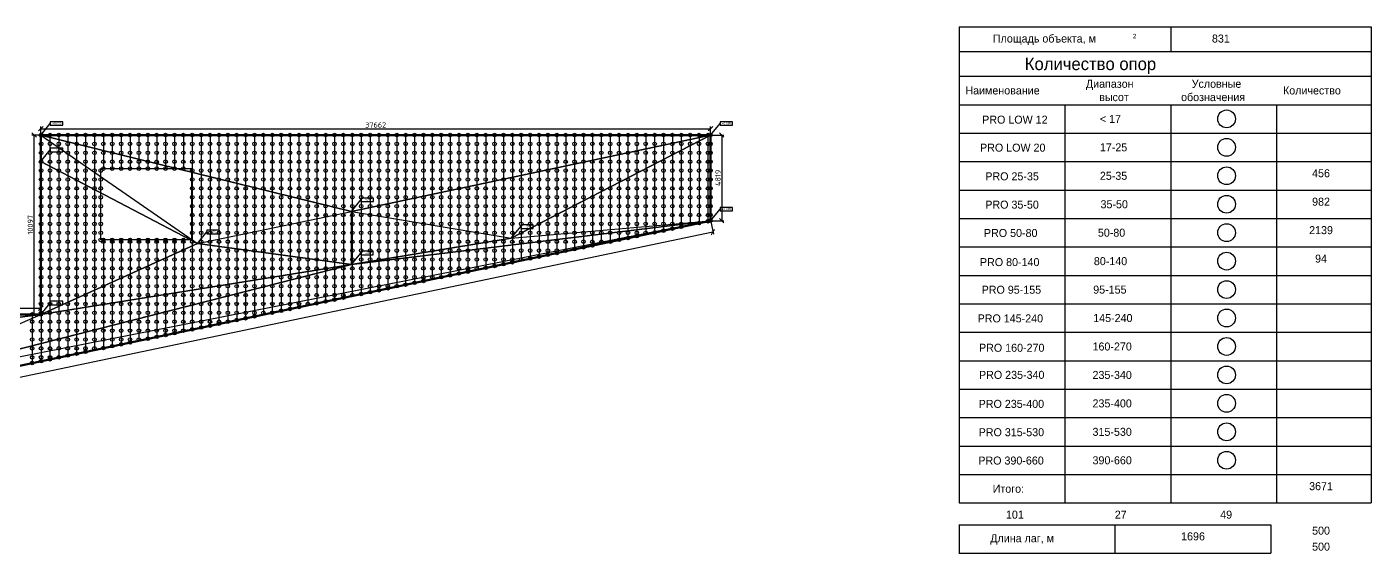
# Model space of a CAD drawing. Header units: millimetres. Extents: x 3543 to 468547, y -146359 to 38454.
# Drawn here: x 260560 to 336150, y -146359 to -116759 of the extents above; entities that cross this region are included whole.
import ezdxf
from ezdxf.enums import TextEntityAlignment as Align

# ---------------------------------------------------------------- set-up
doc = ezdxf.new("R2010")
doc.units = ezdxf.units.MM
doc.layers.add('контур', color=1, linetype='Continuous', lineweight=50)
doc.layers.add('размеры', color=7, linetype='Continuous', lineweight=5)
for name, color, linetype in [('линии_высот', 4, 'Continuous'), ('областиvb', 52, 'Continuous'), ('опорыvb', 7, 'Continuous'), ('сеткаvb', 8, 'Continuous')]:
    doc.layers.add(name, color=color, linetype=linetype)
doc.styles.add('isocpeur', font='isocpeur.ttf')
doc.dimstyles.new('ISO-25', dxfattribs={"dimscale": 100, "dimtxt": 3, "dimasz": 2.5, "dimexe": 1.25, "dimexo": 0.625, "dimtad": 1, "dimtoh": 1, "dimdec": 0, "dimtxsty": 'isocpeur', "dimblk": 'OBLIQUE', "dimcen": 2.5, "dimadec": 0, "dimazin": 0, "dimtfac": 1, "dimtdec": 0, "dimtmove": 0, "dimatfit": 3, "dimfxl": 1, "dimarcsym": 0})

# ---------------------------------------------------------------- blocks, each defined once
blk = doc.blocks.new('otmetka_oporvb')
at = {"linetype": 'ByBlock', "lineweight": -2}
blk.add_hatch(color=0, dxfattribs=at).paths.add_polyline_path([(-38, -32, 1), (38, 32, 1)])
at = {"color": 0, "linetype": 'ByBlock', "lineweight": -2}
blk.add_line((0, 0), (2142, 2596), dxfattribs=at)
at = {"color": 0}
blk.add_lwpolyline([(2142, 2196), (4942, 2196), (4942, 2996), (2142, 2996)], close=True, dxfattribs=at)
at = {"color": 0, "linetype": 'ByBlock', "lineweight": -2, "style": 'isocpeur'}
blk.add_attdef('OTM', text='', height=500, dxfattribs=at).set_placement((3600, 2639), align=Align.MIDDLE_CENTER)
blk = doc.blocks.new('opor_symbPRO')
at = {"color": 0, "ltscale": 20}
blk.add_circle((0, 0), 100, dxfattribs=at)
blk = doc.blocks.new('*U27')
at = {"color": 0}
for p, q in [((0, 0), (23168, 0)), ((0, 0), (0, -26779)), ((11903, 0), (11903, -1388)), ((23168, 0), (23168, -26779)), ((0, -1388), (23168, -1388)), ((0, -2776), (23168, -2776)), ((0, -4376), (23168, -4376)), ((5952, -4376), (5952, -26779)), ((11903, -4376), (11903, -26779)), ((17855, -4376), (17855, -26779)), ((0, -5976), (23168, -5976)), ((0, -7577), (23168, -7577)), ((0, -9177), (23168, -9177)), ((0, -10777), (23168, -10777)), ((0, -12377), (23168, -12377)), ((0, -13978), (23168, -13978)), ((0, -15578), (23168, -15578)), ((0, -17178), (23168, -17178)), ((0, -18778), (23168, -18778)), ((0, -20378), (23168, -20378)), ((0, -21979), (23168, -21979)), ((0, -23579), (23168, -23579)), ((0, -25179), (23168, -25179)), ((0, -26779), (23168, -26779)), ((-10, -28000), (17526, -28000)), ((0, -28000), (0, -29601)), ((0, -28000), (17535, -28000)), ((8758, -28000), (8758, -29601)), ((17526, -28000), (17526, -29601)), ((-10, -29601), (17526, -29601)), ((-10, -29601), (17526, -29601))]:
    blk.add_line(p, q, dxfattribs=at)
at = {"color": 221}
blk.add_circle((15039, -5175), 500, dxfattribs=at)
at = {"color": 2}
blk.add_circle((15039, -6775), 500, dxfattribs=at)
at = {"color": 1}
blk.add_circle((15039, -8375), 500, dxfattribs=at)
at = {"color": 92}
blk.add_circle((15039, -9976), 500, dxfattribs=at)
at = {"color": 131}
blk.add_circle((15039, -11576), 500, dxfattribs=at)
at = {"color": 30}
blk.add_circle((15039, -13176), 500, dxfattribs=at)
at = {"color": 160}
blk.add_circle((15039, -14776), 500, dxfattribs=at)
at = {"color": 60}
blk.add_circle((15039, -16377), 500, dxfattribs=at)
at = {"color": 134}
blk.add_circle((15039, -17977), 500, dxfattribs=at)
at = {"color": 42}
blk.add_circle((15039, -19577), 500, dxfattribs=at)
at = {"color": 26}
blk.add_circle((15039, -21177), 500, dxfattribs=at)
at = {"color": 82}
blk.add_circle((15039, -22777), 500, dxfattribs=at)
at = {"color": 163}
blk.add_circle((15039, -24378), 500, dxfattribs=at)
at = {"color": 0}
for s, height, p in [('Площадь объекта, м', 450, (1902, -881)), ('2', 250, (9777, -642)), ('Количество опор', 700, (3693, -2432)), ('Диапазон', 450, (7127, -3426)), ('Условные', 450, (13079, -3426)), ('Наименование', 450, (351, -3801)), ('обозначения', 450, (12481, -4176)), ('Количество', 450, (18214, -3801)), ('высот', 450, (7877, -4176)), ('< 17', 450, (7915, -5401)), ('17-25', 450, (7915, -7002)), ('25-35', 450, (7915, -8602)), ('35-50', 450, (7952, -10202)), ('50-80', 450, (7802, -11802)), ('80-140', 450, (7577, -13402)), ('95-155', 450, (7540, -15003)), ('145-240', 450, (7540, -16603)), ('160-270', 450, (7502, -18203)), ('235-340', 450, (7502, -19803)), ('235-400', 450, (7502, -21404)), ('315-530', 450, (7502, -23004)), ('390-660', 450, (7502, -24604)), ('Итого:', 450, (1888, -26204)), ('Длина лаг, м', 450, (1753, -28988))]:
    blk.add_text(s, height=height, dxfattribs=at).set_placement(p)
for s, p in [('PRO LOW 12', (3135, -5218)), ('PRO LOW 20', (3015, -6793)), ('PRO 25-35', (2977, -8406)), ('PRO 35-50', (2977, -9999)), ('PRO 50-80', (2900, -11593)), ('PRO 80-140', (2843, -13230)), ('PRO 95-155', (2939, -14785)), ('PRO 145-240', (2881, -16397)), ('PRO 160-270', (2958, -18049)), ('PRO 235-340', (2958, -19573)), ('PRO 235-400', (2939, -21205)), ('PRO 315-530', (2939, -22799)), ('PRO 390-660', (2919, -24393))]:
    blk.add_text(s, height=450, dxfattribs=at).set_placement(p, align=Align.MIDDLE)
at = {"linetype": 'ByBlock'}
for tag, p in [('AREA', (14719, -881)), ('1', (20351, -5258)), ('2', (20351, -6858)), ('3', (20351, -8458)), ('4', (20351, -10058)), ('5', (20351, -11659)), ('6', (20351, -13259)), ('7', (20351, -14859)), ('8', (20351, -16459)), ('9', (20351, -18059)), ('10', (20351, -19660)), ('11', (20351, -21260)), ('12', (20351, -22860)), ('13', (20351, -24460)), ('ITOG', (20351, -26061)), ('CHPOL', (3136, -27661)), ('DOSKA', (9087, -27661)), ('LAG', (15016, -27661)), ('VECTOR', (20351, -28561)), ('PERP', (20351, -29461))]:
    blk.add_attdef(tag, text='', height=450, dxfattribs=at).set_placement(p, align=Align.CENTER)
at = {"color": 0}
blk.add_attdef('LENGTH', text='', height=450, dxfattribs=at).set_placement((13152, -28882), align=Align.CENTER)
blk = doc.blocks.new('_OBLIQUE')
at = {"color": 0, "linetype": 'ByBlock'}
blk.add_line((-0.5, -0.5), (0.5, 0.5), dxfattribs=at)
blk = doc.blocks.new('*D51')
at = {"layer": 'Defpoints', "color": 0, "transparency": 16777216}
for p in [(229842, -132940), (261341, -132583), (261341, -132940)]:
    blk.add_point(p, dxfattribs=at)
at = {"layer": 'размеры', "color": 0, "lineweight": -2, "transparency": 16777216}
for p, q in [((229842, -132877), (229842, -132458)), ((229842, -132583), (261341, -132583)), ((261341, -132877), (261341, -132458))]:
    blk.add_line(p, q, dxfattribs=at)
at = {"layer": 'размеры', "color": 0, "lineweight": -2, "transparency": 16777216, "xscale": 250, "yscale": 250, "zscale": 250, "rotation": 180}
blk.add_blockref('_OBLIQUE', (229842, -132583), dxfattribs=at)
at = {"layer": 'размеры', "color": 0, "lineweight": -2, "transparency": 16777216, "xscale": 250, "yscale": 250, "zscale": 250}
blk.add_blockref('_OBLIQUE', (261341, -132583), dxfattribs=at)
at = {"layer": 'размеры', "color": 0, "transparency": 16777216, "insert": (245592, -132370), "char_height": 300, "attachment_point": 5, "style": 'isocpeur'}
blk.add_mtext('31500', dxfattribs=at)
blk = doc.blocks.new('*D52')
at = {"layer": 'Defpoints', "color": 0, "transparency": 16777216}
for p in [(260970, -122842), (261341, -122842), (261341, -132940)]:
    blk.add_point(p, dxfattribs=at)
at = {"layer": 'размеры', "color": 0, "lineweight": -2, "transparency": 16777216}
for p, q in [((261279, -122842), (260845, -122842)), ((260970, -132940), (260970, -122842)), ((261279, -132940), (260845, -132940))]:
    blk.add_line(p, q, dxfattribs=at)
at = {"layer": 'размеры', "color": 0, "lineweight": -2, "transparency": 16777216, "xscale": 250, "yscale": 250, "zscale": 250}
for p, rotation in [((260970, -122842), 90), ((260970, -132940), 270)]:
    blk.add_blockref('_OBLIQUE', p, dxfattribs=dict(at, rotation=rotation))
at = {"layer": 'размеры', "color": 0, "transparency": 16777216, "insert": (260757, -127891), "char_height": 300, "attachment_point": 5, "rotation": 90, "style": 'isocpeur'}
blk.add_mtext('10097', dxfattribs=at)
blk = doc.blocks.new('*D53')
at = {"layer": 'Defpoints', "color": 0, "transparency": 16777216}
for p in [(261341, -122842), (299003, -122488), (299003, -122842)]:
    blk.add_point(p, dxfattribs=at)
at = {"layer": 'размеры', "color": 0, "lineweight": -2, "transparency": 16777216}
for p, q in [((261341, -122780), (261341, -122363)), ((299003, -122780), (299003, -122363)), ((261341, -122488), (299003, -122488))]:
    blk.add_line(p, q, dxfattribs=at)
at = {"layer": 'размеры', "color": 0, "lineweight": -2, "transparency": 16777216, "xscale": 250, "yscale": 250, "zscale": 250, "rotation": 180}
blk.add_blockref('_OBLIQUE', (261341, -122488), dxfattribs=at)
at = {"layer": 'размеры', "color": 0, "lineweight": -2, "transparency": 16777216, "xscale": 250, "yscale": 250, "zscale": 250}
blk.add_blockref('_OBLIQUE', (299003, -122488), dxfattribs=at)
at = {"layer": 'размеры', "color": 0, "transparency": 16777216, "insert": (280172, -122275), "char_height": 300, "attachment_point": 5, "style": 'isocpeur'}
blk.add_mtext('37662', dxfattribs=at)
blk = doc.blocks.new('*D48')
at = {"layer": 'Defpoints', "color": 0, "transparency": 16777216}
for p in [(299003, -122842), (299003, -127661), (299634, -127661)]:
    blk.add_point(p, dxfattribs=at)
at = {"layer": 'размеры', "color": 0, "lineweight": -2, "transparency": 16777216}
for p, q in [((299066, -122842), (299759, -122842)), ((299634, -122842), (299634, -127661)), ((299066, -127661), (299759, -127661))]:
    blk.add_line(p, q, dxfattribs=at)
at = {"layer": 'размеры', "color": 0, "lineweight": -2, "transparency": 16777216, "xscale": 250, "yscale": 250, "zscale": 250}
for p, rotation in [((299634, -122842), 90), ((299634, -127661), 270)]:
    blk.add_blockref('_OBLIQUE', p, dxfattribs=dict(at, rotation=rotation))
at = {"layer": 'размеры', "color": 0, "transparency": 16777216, "insert": (299421, -125251), "char_height": 300, "attachment_point": 5, "rotation": 90, "style": 'isocpeur'}
blk.add_mtext('4819', dxfattribs=at)
blk = doc.blocks.new('*D49')
at = {"layer": 'Defpoints', "color": 0, "transparency": 16777216}
for p in [(299003, -127661), (215545, -145174), (215680, -145817)]:
    blk.add_point(p, dxfattribs=at)
at = {"layer": 'размеры', "color": 0, "lineweight": -2, "transparency": 16777216}
for p, q in [((299016, -127722), (299164, -128426)), ((299138, -128304), (215680, -145817)), ((215558, -145235), (215706, -145939))]:
    blk.add_line(p, q, dxfattribs=at)
at = {"layer": 'размеры', "color": 0, "lineweight": -2, "transparency": 16777216, "xscale": 250, "yscale": 250, "zscale": 250}
for p, rotation in [((299138, -128304), 11.85098422200823), ((215680, -145817), 191.8509842220083)]:
    blk.add_blockref('_OBLIQUE', p, dxfattribs=dict(at, rotation=rotation))
at = {"layer": 'размеры', "color": 0, "transparency": 16777216, "insert": (257365, -136852), "char_height": 300, "attachment_point": 5, "rotation": 11.85098, "style": 'isocpeur'}
blk.add_mtext('85276', dxfattribs=at)

msp = doc.modelspace()

# ---------------------------------------------------------------- linework, layer by layer
at = {"layer": 'контур', "linetype": 'Continuous'}
msp.add_lwpolyline([(215545, -145173.6), (210858.8, -122842.2), (229841.6, -122842.2), (229841.6, -132939.6), (261341.5, -132939.6), (261341.5, -122842.2), (299003.2, -122842.2), (299003.2, -127660.7)], close=True, dxfattribs=at)
at = {"layer": 'линии_высот'}
for points in [[(270147.8, -128939.8), (261341.5, -124330.6), (261341.5, -122842.2)], [(270147.8, -128939.8), (278807.8, -127138), (261341.5, -122842.2)], [(261341.5, -122842.2), (278807.8, -127138), (299003.2, -122842.2)], [(278807.8, -127138), (287798.8, -128642.6), (299003.2, -122842.2)], [(287798.8, -128642.6), (299003.2, -127660.7), (299003.2, -122842.2)], [(270147.8, -128939.8), (261341.5, -132939.6), (261341.5, -124330.6)], [(252298.9, -136875.6), (215545, -145173.6), (299003.2, -127660.7)], [(252298.9, -136875.6), (278805.8, -130132.2), (299003.2, -127660.7)], [(270147.8, -128939.8), (278807.8, -127138), (278805.8, -130132.2)], [(278805.8, -130132.2), (278807.8, -127138), (287798.8, -128642.6)], [(278805.8, -130132.2), (287798.8, -128642.6), (299003.2, -127660.7)], [(261341.5, -132939.6), (270147.8, -128939.8), (278805.8, -130132.2)], [(252298.9, -136875.6), (261341.5, -132939.6), (278805.8, -130132.2)], [(229841.6, -132939.6), (244279.5, -135135.9), (261341.5, -132939.6)], [(244279.5, -135135.9), (252298.9, -136875.6), (261341.5, -132939.6)]]:
    msp.add_lwpolyline(points, close=True, dxfattribs=at)
at = {"layer": 'областиvb'}
msp.add_lwpolyline([(264714.2, -124728.5), (269815.3, -124728.5), (269815.3, -128741.4), (264714.2, -128741.4)], close=True, dxfattribs=at)
at = {"layer": 'сеткаvb'}
for p, q in [((261341.5, -122842.2), (299003.2, -122842.2)), ((261358.8, -122842.2), (261358.8, -135560)), ((261858.8, -122842.2), (261858.8, -135455.1)), ((262358.8, -122842.2), (262358.8, -135350.2)), ((262858.8, -122842.2), (262858.8, -135245.2)), ((263358.8, -122842.2), (263358.8, -135140.3)), ((263858.8, -122842.2), (263858.8, -135035.4)), ((264358.8, -122842.2), (264358.8, -134930.5)), ((264858.8, -122842.2), (264858.8, -124728.5)), ((265358.8, -122842.2), (265358.8, -124728.5)), ((265858.8, -122842.2), (265858.8, -124728.5)), ((266358.8, -122842.2), (266358.8, -124728.5)), ((266858.8, -122842.2), (266858.8, -124728.5)), ((267358.8, -122842.2), (267358.8, -124728.5)), ((267858.8, -122842.2), (267858.8, -124728.5)), ((268358.8, -122842.2), (268358.8, -124728.5)), ((268858.8, -122842.2), (268858.8, -124728.5)), ((269358.8, -122842.2), (269358.8, -124728.5)), ((269858.8, -122842.2), (269858.8, -133776.4)), ((270358.8, -122842.2), (270358.8, -133671.4)), ((270858.8, -122842.2), (270858.8, -133566.5)), ((271358.8, -122842.2), (271358.8, -133461.6)), ((271858.8, -122842.2), (271858.8, -133356.7)), ((272358.8, -122842.2), (272358.8, -133251.8)), ((272858.8, -122842.2), (272858.8, -133146.8)), ((273358.8, -122842.2), (273358.8, -133041.9)), ((273858.8, -122842.2), (273858.8, -132937)), ((274358.8, -122842.2), (274358.8, -132832.1)), ((274858.8, -122842.2), (274858.8, -132727.2)), ((275358.8, -122842.2), (275358.8, -132622.2)), ((275858.8, -122842.2), (275858.8, -132517.3)), ((276358.8, -122842.2), (276358.8, -132412.4)), ((276858.8, -122842.2), (276858.8, -132307.5)), ((277358.8, -122842.2), (277358.8, -132202.6)), ((277858.8, -122842.2), (277858.8, -132097.6)), ((278358.8, -122842.2), (278358.8, -131992.7)), ((278858.8, -122842.2), (278858.8, -131887.8)), ((279358.8, -122842.2), (279358.8, -131782.9)), ((279858.8, -122842.2), (279858.8, -131678)), ((280358.8, -122842.2), (280358.8, -131573)), ((280858.8, -122842.2), (280858.8, -131468.1)), ((281358.8, -122842.2), (281358.8, -131363.2)), ((281858.8, -122842.2), (281858.8, -131258.3)), ((282358.8, -122842.2), (282358.8, -131153.4)), ((282858.8, -122842.2), (282858.8, -131048.4)), ((283358.8, -122842.2), (283358.8, -130943.5)), ((283858.8, -122842.2), (283858.8, -130838.6)), ((284358.8, -122842.2), (284358.8, -130733.7)), ((284858.8, -122842.2), (284858.8, -130628.8)), ((285358.8, -122842.2), (285358.8, -130523.8)), ((285858.8, -122842.2), (285858.8, -130418.9)), ((286358.8, -122842.2), (286358.8, -130314)), ((286858.8, -122842.2), (286858.8, -130209.1)), ((287358.8, -122842.2), (287358.8, -130104.2)), ((287858.8, -122842.2), (287858.8, -129999.2)), ((288358.8, -122842.2), (288358.8, -129894.3)), ((288858.8, -122842.2), (288858.8, -129789.4)), ((289358.8, -122842.2), (289358.8, -129684.5)), ((289858.8, -122842.2), (289858.8, -129579.6)), ((290358.8, -122842.2), (290358.8, -129474.6)), ((290858.8, -122842.2), (290858.8, -129369.7)), ((291358.8, -122842.2), (291358.8, -129264.8)), ((291858.8, -122842.2), (291858.8, -129159.9)), ((292358.8, -122842.2), (292358.8, -129055)), ((292858.8, -122842.2), (292858.8, -128950)), ((293358.8, -122842.2), (293358.8, -128845.1)), ((293858.8, -122842.2), (293858.8, -128740.2)), ((294358.8, -122842.2), (294358.8, -128635.3)), ((294858.8, -122842.2), (294858.8, -128530.4)), ((295358.8, -122842.2), (295358.8, -128425.4)), ((295858.8, -122842.2), (295858.8, -128320.5)), ((296358.8, -122842.2), (296358.8, -128215.6)), ((296858.8, -122842.2), (296858.8, -128110.7)), ((297358.8, -122842.2), (297358.8, -128005.8)), ((297858.8, -122842.2), (297858.8, -127900.8)), ((298358.8, -122842.2), (298358.8, -127795.9)), ((298858.8, -122842.2), (298858.8, -127691)), ((264714.2, -128741.4), (264714.2, -124728.5)), ((269815.3, -124728.5), (269815.3, -128741.4)), ((264858.8, -128741.4), (264858.8, -134825.6)), ((265358.8, -128741.4), (265358.8, -134720.6)), ((265858.8, -128741.4), (265858.8, -134615.7)), ((266358.8, -128741.4), (266358.8, -134510.8)), ((266858.8, -128741.4), (266858.8, -134405.9)), ((267358.8, -128741.4), (267358.8, -134301)), ((267858.8, -128741.4), (267858.8, -134196)), ((268358.8, -128741.4), (268358.8, -134091.1)), ((268858.8, -128741.4), (268858.8, -133986.2)), ((269358.8, -128741.4), (269358.8, -133881.3)), ((260858.8, -132939.6), (260858.8, -135664.9))]:
    msp.add_line(p, q, dxfattribs=at)
at = {"layer": 'сеткаvb', "linetype": 'Continuous'}
for p, q in [((261341.5, -132939.6), (261341.5, -122842.2)), ((299003.2, -122842.2), (299003.2, -127660.7))]:
    msp.add_line(p, q, dxfattribs=at)

# ---------------------------------------------------------------- block references
msp.add_blockref('*U27', (312982.5, -116758.7)).add_auto_attribs({'3': '456', '4': '982', '5': '2139', '6': '94', 'AREA': '831', 'ITOG': '3671', 'CHPOL': '101', 'DOSKA': '27', 'LAG': '49', 'VECTOR': '500', 'PERP': '500', 'LENGTH': '1696'})
at = {"xscale": 0.25, "yscale": 0.25, "zscale": 0.25}
for p, values in [((261341.5, -122842.2), {'OTM': '+0.000'}), ((299003.2, -122842.2), {'OTM': '+0.000'}), ((261341.5, -124330.6), {'OTM': '-40'}), ((278807.8, -127138), {'OTM': '-45'}), ((299003.2, -127660.7), {'OTM': '+0.000'}), ((270147.8, -128939.8), {'OTM': '-60'}), ((287798.8, -128642.6), {'OTM': '-50'}), ((278805.8, -130132.2), {'OTM': '-40'}), ((261341.5, -132939.6), {'OTM': '-10'})]:
    msp.add_blockref('otmetka_oporvb', p, dxfattribs=at).add_auto_attribs(values)
at = {"layer": 'опорыvb', "color": 1}
for p in [(261358.8, -122842.2), (261858.8, -122842.2), (262358.8, -122842.2), (262858.8, -122842.2), (263358.8, -122842.2), (263858.8, -122842.2), (264358.8, -122842.2), (264858.8, -122842.2), (265358.8, -122842.2), (265858.8, -122842.2), (266358.8, -122842.2), (266858.8, -122842.2), (267358.8, -122842.2), (267858.8, -122842.2), (268358.8, -122842.2), (268858.8, -122842.2), (269358.8, -122842.2), (269858.8, -122842.2), (270358.8, -122842.2), (270858.8, -122842.2), (271358.8, -122842.2), (271858.8, -122842.2), (272358.8, -122842.2), (272858.8, -122842.2), (273358.8, -122842.2), (273858.8, -122842.2), (274358.8, -122842.2), (274858.8, -122842.2), (275358.8, -122842.2), (275858.8, -122842.2), (276358.8, -122842.2), (276858.8, -122842.2), (277358.8, -122842.2), (277858.8, -122842.2), (278358.8, -122842.2), (278858.8, -122842.2), (279358.8, -122842.2), (279858.8, -122842.2), (280358.8, -122842.2), (280858.8, -122842.2), (281358.8, -122842.2), (281858.8, -122842.2), (282358.8, -122842.2), (282858.8, -122842.2), (283358.8, -122842.2), (283858.8, -122842.2), (284358.8, -122842.2), (284858.8, -122842.2), (285358.8, -122842.2), (285858.8, -122842.2), (286358.8, -122842.2), (286858.8, -122842.2), (287358.8, -122842.2), (287858.8, -122842.2), (288358.8, -122842.2), (288858.8, -122842.2), (289358.8, -122842.2), (289858.8, -122842.2), (290358.8, -122842.2), (290858.8, -122842.2), (291358.8, -122842.2), (291858.8, -122842.2), (292358.8, -122842.2), (292858.8, -122842.2), (293358.8, -122842.2), (293858.8, -122842.2), (294358.8, -122842.2), (294858.8, -122842.2), (295358.8, -122842.2), (295858.8, -122842.2), (296358.8, -122842.2), (296858.8, -122842.2), (297358.8, -122842.2), (297858.8, -122842.2), (298358.8, -122842.2), (298858.8, -122842.2), (299003.2, -122842.2), (261858.8, -123342.2), (262358.8, -123342.2), (262858.8, -123342.2), (263358.8, -123342.2), (263858.8, -123342.2), (264358.8, -123342.2), (264858.8, -123342.2), (265358.8, -123342.2), (265858.8, -123342.2), (266358.8, -123342.2), (266858.8, -123342.2), (267358.8, -123342.2), (267858.8, -123342.2), (268358.8, -123342.2), (268858.8, -123342.2), (269358.8, -123342.2), (269858.8, -123342.2), (270358.8, -123342.2), (270858.8, -123342.2), (271358.8, -123342.2), (271858.8, -123342.2), (272358.8, -123342.2), (272858.8, -123342.2), (273358.8, -123342.2), (273858.8, -123342.2), (274358.8, -123342.2), (274858.8, -123342.2), (275358.8, -123342.2), (275858.8, -123342.2), (276358.8, -123342.2), (276858.8, -123342.2), (277358.8, -123342.2), (277858.8, -123342.2), (278358.8, -123342.2), (278858.8, -123342.2), (279358.8, -123342.2), (279858.8, -123342.2), (280358.8, -123342.2), (280858.8, -123342.2), (281358.8, -123342.2), (281858.8, -123342.2), (282358.8, -123342.2), (282858.8, -123342.2), (283358.8, -123342.2), (283858.8, -123342.2), (284358.8, -123342.2), (284858.8, -123342.2), (285358.8, -123342.2), (285858.8, -123342.2), (286358.8, -123342.2), (286858.8, -123342.2), (287358.8, -123342.2), (287858.8, -123342.2), (288358.8, -123342.2), (288858.8, -123342.2), (289358.8, -123342.2), (289858.8, -123342.2), (290358.8, -123342.2), (290858.8, -123342.2), (291358.8, -123342.2), (291858.8, -123342.2), (292358.8, -123342.2), (292858.8, -123342.2), (293358.8, -123342.2), (293858.8, -123342.2), (294358.8, -123342.2), (294858.8, -123342.2), (295358.8, -123342.2), (295858.8, -123342.2), (295858.8, -123842.2), (296358.8, -123342.2), (296358.8, -123842.2), (296858.8, -123342.2), (296858.8, -123842.2), (297358.8, -123342.2), (297358.8, -123842.2), (297858.8, -123342.2), (297858.8, -123842.2), (298358.8, -123342.2), (298358.8, -123842.2), (298858.8, -123342.2), (298858.8, -123842.2), (299003.2, -123342.2), (299003.2, -123842.2), (297358.8, -124342.2), (297858.8, -124342.2), (298358.8, -124342.2), (298858.8, -124342.2), (299003.2, -124342.2), (297358.8, -124842.2), (297358.8, -125342.2), (297858.8, -124842.2), (297858.8, -125342.2), (298358.8, -124842.2), (298358.8, -125342.2), (298858.8, -124842.2), (298858.8, -125342.2), (299003.2, -124842.2), (299003.2, -125342.2), (297358.8, -125842.2), (297858.8, -125842.2), (298358.8, -125842.2), (298858.8, -125842.2), (299003.2, -125842.2), (297358.8, -126342.2), (297358.8, -126842.2), (297858.8, -126342.2), (297858.8, -126842.2), (298358.8, -126342.2), (298358.8, -126842.2), (298858.8, -126342.2), (298858.8, -126842.2), (299003.2, -126342.2), (299003.2, -126842.2), (297358.8, -127342.2), (297358.8, -127842.2), (297858.8, -127342.2), (297858.8, -127842.2), (298358.8, -127342.2), (298358.8, -127795.9), (298858.8, -127342.2), (298858.8, -127691), (299003.2, -127342.2), (299003.2, -127660.7), (294358.8, -128342.2), (294858.8, -128342.2), (294858.8, -128530.4), (295358.8, -128342.2), (295858.8, -128320.5), (296358.8, -128215.6), (296858.8, -128110.7), (297358.8, -128005.8), (290858.8, -129342.2), (291358.8, -129264.8), (291858.8, -129159.9), (292358.8, -129055), (292858.8, -128842.2), (293372.9, -128842.2), (293858.8, -128740.2), (294358.8, -128635.3), (287358.8, -130104.2), (287858.8, -129999.2), (288358.8, -129842.2), (288858.8, -129789.4), (289358.8, -129684.5), (289858.8, -129579.6), (290358.8, -129474.6), (283858.8, -130838.6), (284358.8, -130733.7), (284858.8, -130628.8), (285358.8, -130523.8), (285858.8, -130342.2), (286358.8, -130314), (286858.8, -130209.1), (280358.8, -131573), (280858.8, -131468.1), (281358.8, -131342.2), (281858.8, -131258.3), (282358.8, -131153.4), (282858.8, -131048.4), (276358.8, -132342.2), (276858.8, -132307.5), (277358.8, -132202.6), (277858.8, -132097.6), (278358.8, -131992.7), (278858.8, -131842.2), (279358.8, -131782.9), (279858.8, -131678), (273358.8, -133041.9), (274358.8, -132832.1), (274858.8, -132727.2), (275358.8, -132622.2), (275858.8, -132517.3), (269358.8, -133842.2), (269858.8, -133776.4), (270358.8, -133671.4), (270858.8, -133566.5), (271358.8, -133461.6), (271858.8, -133342.2), (272358.8, -133251.8), (272858.8, -133146.8), (265858.8, -134615.7), (266358.8, -134510.8), (266858.8, -134342.2), (267358.8, -134301), (267858.8, -134196), (268358.8, -134091.1), (268858.8, -133986.2), (262358.8, -135342.2), (262858.8, -135245.2), (263358.8, -135140.3), (263858.8, -135035.4), (264358.8, -134842.2), (264858.8, -134825.6), (265358.8, -134720.6), (260858.8, -135664.9), (261358.8, -135560), (261858.8, -135455.1)]:
    msp.add_blockref('opor_symbPRO', p, dxfattribs=at)
at = {"layer": 'опорыvb', "color": 92}
for p in [(261358.8, -123342.2), (261858.8, -123842.2), (262358.8, -123842.2), (262858.8, -123842.2), (263358.8, -123842.2), (263858.8, -123842.2), (264358.8, -123842.2), (264858.8, -123842.2), (265358.8, -123842.2), (265858.8, -123842.2), (266358.8, -123842.2), (266858.8, -123842.2), (267358.8, -123842.2), (267858.8, -123842.2), (268358.8, -123842.2), (268858.8, -123842.2), (269358.8, -123842.2), (269858.8, -123842.2), (270358.8, -123842.2), (270858.8, -123842.2), (271358.8, -123842.2), (271858.8, -123842.2), (272358.8, -123842.2), (272858.8, -123842.2), (273358.8, -123842.2), (273858.8, -123842.2), (274358.8, -123842.2), (274858.8, -123842.2), (275358.8, -123842.2), (275858.8, -123842.2), (276358.8, -123842.2), (276858.8, -123842.2), (277358.8, -123842.2), (277858.8, -123842.2), (278358.8, -123842.2), (278858.8, -123842.2), (279358.8, -123842.2), (279858.8, -123842.2), (280358.8, -123842.2), (280858.8, -123842.2), (281358.8, -123842.2), (281858.8, -123842.2), (282358.8, -123842.2), (282858.8, -123842.2), (283358.8, -123842.2), (283858.8, -123842.2), (284358.8, -123842.2), (284858.8, -123842.2), (285358.8, -123842.2), (285858.8, -123842.2), (286358.8, -123842.2), (286858.8, -123842.2), (287358.8, -123842.2), (287858.8, -123842.2), (288358.8, -123842.2), (288858.8, -123842.2), (289358.8, -123842.2), (289858.8, -123842.2), (290358.8, -123842.2), (290858.8, -123842.2), (291358.8, -123842.2), (291858.8, -123842.2), (292358.8, -123842.2), (292858.8, -123842.2), (293358.8, -123842.2), (293858.8, -123842.2), (294358.8, -123842.2), (294858.8, -123842.2), (295358.8, -123842.2), (262858.8, -124342.2), (263358.8, -124342.2), (263858.8, -124342.2), (264358.8, -124342.2), (264858.8, -124342.2), (264858.8, -124728.5), (265358.8, -124342.2), (265358.8, -124728.5), (265858.8, -124342.2), (265858.8, -124728.5), (266358.8, -124342.2), (266358.8, -124728.5), (266858.8, -124342.2), (266858.8, -124728.5), (267358.8, -124342.2), (267358.8, -124728.5), (267858.8, -124342.2), (267858.8, -124728.5), (268358.8, -124342.2), (268358.8, -124728.5), (268858.8, -124342.2), (268858.8, -124728.5), (269358.8, -124342.2), (269358.8, -124728.5), (269858.8, -124342.2), (270358.8, -124342.2), (270858.8, -124342.2), (271358.8, -124342.2), (271858.8, -124342.2), (272358.8, -124342.2), (272858.8, -124342.2), (273358.8, -124342.2), (273858.8, -124342.2), (274358.8, -124342.2), (274858.8, -124342.2), (275358.8, -124342.2), (275858.8, -124342.2), (276358.8, -124342.2), (276858.8, -124342.2), (277358.8, -124342.2), (277858.8, -124342.2), (278358.8, -124342.2), (278858.8, -124342.2), (279358.8, -124342.2), (279858.8, -124342.2), (280358.8, -124342.2), (280858.8, -124342.2), (281358.8, -124342.2), (281858.8, -124342.2), (282358.8, -124342.2), (282858.8, -124342.2), (283358.8, -124342.2), (283858.8, -124342.2), (284358.8, -124342.2), (284858.8, -124342.2), (285358.8, -124342.2), (285858.8, -124342.2), (286358.8, -124342.2), (286858.8, -124342.2), (287358.8, -124342.2), (287858.8, -124342.2), (288358.8, -124342.2), (288858.8, -124342.2), (289358.8, -124342.2), (289858.8, -124342.2), (290358.8, -124342.2), (290858.8, -124342.2), (291358.8, -124342.2), (291858.8, -124342.2), (292358.8, -124342.2), (292858.8, -124342.2), (293358.8, -124342.2), (293858.8, -124342.2), (294358.8, -124342.2), (294858.8, -124342.2), (295358.8, -124342.2), (295858.8, -124342.2), (296358.8, -124342.2), (296858.8, -124342.2), (263858.8, -124842.2), (264358.8, -124842.2), (264714.2, -124842.2), (269858.8, -124842.2), (270358.8, -124842.2), (270858.8, -124842.2), (271358.8, -124842.2), (271858.8, -124842.2), (272358.8, -124842.2), (272858.8, -124842.2), (273358.8, -124842.2), (273858.8, -124842.2), (274358.8, -124842.2), (274858.8, -124842.2), (275358.8, -124842.2), (275858.8, -124842.2), (276358.8, -124842.2), (276858.8, -124842.2), (277358.8, -124842.2), (277858.8, -124842.2), (278358.8, -124842.2), (278858.8, -124842.2), (279358.8, -124842.2), (279858.8, -124842.2), (280358.8, -124842.2), (280858.8, -124842.2), (281358.8, -124842.2), (281858.8, -124842.2), (282358.8, -124842.2), (282858.8, -124842.2), (283358.8, -124842.2), (283858.8, -124842.2), (284358.8, -124842.2), (284858.8, -124842.2), (285358.8, -124842.2), (285858.8, -124842.2), (286358.8, -124842.2), (286858.8, -124842.2), (287358.8, -124842.2), (287858.8, -124842.2), (288358.8, -124842.2), (288858.8, -124842.2), (289358.8, -124842.2), (289858.8, -124842.2), (289858.8, -125342.2), (290358.8, -124842.2), (290358.8, -125342.2), (290858.8, -124842.2), (290858.8, -125342.2), (291358.8, -124842.2), (291358.8, -125342.2), (291858.8, -124842.2), (291858.8, -125342.2), (292358.8, -124842.2), (292358.8, -125342.2), (292858.8, -124842.2), (292858.8, -125342.2), (293358.8, -124842.2), (293358.8, -125342.2), (293858.8, -124842.2), (293858.8, -125342.2), (294358.8, -124842.2), (294358.8, -125342.2), (294858.8, -124842.2), (294858.8, -125342.2), (295358.8, -124842.2), (295358.8, -125342.2), (295858.8, -124842.2), (295858.8, -125342.2), (296358.8, -124842.2), (296358.8, -125342.2), (296858.8, -124842.2), (296858.8, -125342.2), (293858.8, -125842.2), (294358.8, -125842.2), (294858.8, -125842.2), (295358.8, -125842.2), (295858.8, -125842.2), (296358.8, -125842.2), (296858.8, -125842.2), (293858.8, -126342.2), (293858.8, -126842.2), (294358.8, -126342.2), (294358.8, -126842.2), (294858.8, -126342.2), (294858.8, -126842.2), (295358.8, -126342.2), (295358.8, -126842.2), (295858.8, -126342.2), (295858.8, -126842.2), (296358.8, -126342.2), (296358.8, -126842.2), (296858.8, -126342.2), (296858.8, -126842.2), (293858.8, -127342.2), (293858.8, -127842.2), (294358.8, -127342.2), (294358.8, -127842.2), (294858.8, -127342.2), (294858.8, -127842.2), (295358.8, -127342.2), (295358.8, -127842.2), (295858.8, -127342.2), (295858.8, -127842.2), (296358.8, -127342.2), (296358.8, -127842.2), (296858.8, -127342.2), (296858.8, -127842.2), (292358.8, -128342.2), (292858.8, -128342.2), (293358.8, -128342.2), (293858.8, -128342.2), (261358.8, -128842.2), (261358.8, -129342.2), (286358.8, -129342.2), (286858.8, -129342.2), (287358.8, -129342.2), (287858.8, -129342.2), (288358.8, -129342.2), (288858.8, -128842.2), (288858.8, -129342.2), (289358.8, -128842.2), (289358.8, -129342.2), (289858.8, -128842.2), (289858.8, -129342.2), (290358.8, -128842.2), (290358.8, -129342.2), (290858.8, -128842.2), (291358.8, -128842.2), (291858.8, -128842.2), (292358.8, -128842.2), (261358.8, -129842.2), (261858.8, -129842.2), (284858.8, -129842.2), (285358.8, -129842.2), (285858.8, -129842.2), (286358.8, -129842.2), (286858.8, -129842.2), (287358.8, -129842.2), (287858.8, -129842.2), (261358.8, -130342.2), (261358.8, -130842.2), (261858.8, -130342.2), (261858.8, -130842.2), (262358.8, -130342.2), (262358.8, -130842.2), (262858.8, -130842.2), (281858.8, -130842.2), (282358.8, -130842.2), (282858.8, -130842.2), (283358.8, -130342.2), (283358.8, -130842.2), (283858.8, -130342.2), (284358.8, -130342.2), (284858.8, -130342.2), (285358.8, -130342.2), (261358.8, -131342.2), (261858.8, -131342.2), (262358.8, -131342.2), (262858.8, -131342.2), (263358.8, -131342.2), (280358.8, -131342.2), (280858.8, -131342.2), (261358.8, -131842.2), (261358.8, -132342.2), (261858.8, -131842.2), (261858.8, -132342.2), (262358.8, -131842.2), (262358.8, -132342.2), (262858.8, -131842.2), (262858.8, -132342.2), (263358.8, -131842.2), (263358.8, -132342.2), (263858.8, -131842.2), (263858.8, -132342.2), (264358.8, -131842.2), (264358.8, -132342.2), (264858.8, -131842.2), (264858.8, -132342.2), (265358.8, -131842.2), (265358.8, -132342.2), (265858.8, -131842.2), (265858.8, -132342.2), (266358.8, -131842.2), (266358.8, -132342.2), (266858.8, -131842.2), (267358.8, -131842.2), (267858.8, -131842.2), (268358.8, -131842.2), (275858.8, -132342.2), (278358.8, -131842.2), (260858.8, -132939.6), (261341.5, -132939.6), (261358.8, -132842.2), (261858.8, -132842.2), (262358.8, -132842.2), (262858.8, -132842.2), (263358.8, -132842.2), (263858.8, -132842.2), (273358.8, -132842.2), (273858.8, -132842.2), (260858.8, -133342.2), (261358.8, -133342.2), (261858.8, -133342.2), (268858.8, -133842.2), (270858.8, -133342.2), (271358.8, -133342.2), (266358.8, -134342.2), (261358.8, -135342.2), (261858.8, -135342.2), (263858.8, -134842.2)]:
    msp.add_blockref('opor_symbPRO', p, dxfattribs=at)
at = {"layer": 'опорыvb', "color": 131}
for p in [(261358.8, -123842.2), (261358.8, -124342.2), (261858.8, -124342.2), (262358.8, -124342.2), (261358.8, -124842.2), (261358.8, -125342.2), (261858.8, -124842.2), (261858.8, -125342.2), (262358.8, -124842.2), (262358.8, -125342.2), (262858.8, -124842.2), (262858.8, -125342.2), (263358.8, -124842.2), (263358.8, -125342.2), (263858.8, -125342.2), (264358.8, -125342.2), (264714.2, -125342.2), (269858.8, -125342.2), (270358.8, -125342.2), (270858.8, -125342.2), (271358.8, -125342.2), (271858.8, -125342.2), (272358.8, -125342.2), (272858.8, -125342.2), (273358.8, -125342.2), (273858.8, -125342.2), (274358.8, -125342.2), (274858.8, -125342.2), (275358.8, -125342.2), (275858.8, -125342.2), (276358.8, -125342.2), (276858.8, -125342.2), (277358.8, -125342.2), (277858.8, -125342.2), (278358.8, -125342.2), (278858.8, -125342.2), (279358.8, -125342.2), (279858.8, -125342.2), (280358.8, -125342.2), (280858.8, -125342.2), (281358.8, -125342.2), (281858.8, -125342.2), (282358.8, -125342.2), (282858.8, -125342.2), (283358.8, -125342.2), (283858.8, -125342.2), (284358.8, -125342.2), (284858.8, -125342.2), (285358.8, -125342.2), (285858.8, -125342.2), (286358.8, -125342.2), (286858.8, -125342.2), (287358.8, -125342.2), (287858.8, -125342.2), (288358.8, -125342.2), (288858.8, -125342.2), (289358.8, -125342.2), (261358.8, -125842.2), (261858.8, -125842.2), (262358.8, -125842.2), (262858.8, -125842.2), (263358.8, -125842.2), (263858.8, -125842.2), (264358.8, -125842.2), (264714.2, -125842.2), (269858.8, -125842.2), (270358.8, -125842.2), (270858.8, -125842.2), (271358.8, -125842.2), (271858.8, -125842.2), (272358.8, -125842.2), (272858.8, -125842.2), (273358.8, -125842.2), (273858.8, -125842.2), (274358.8, -125842.2), (274858.8, -125842.2), (275358.8, -125842.2), (275858.8, -125842.2), (276358.8, -125842.2), (276858.8, -125842.2), (277358.8, -125842.2), (277858.8, -125842.2), (278358.8, -125842.2), (278858.8, -125842.2), (279358.8, -125842.2), (279858.8, -125842.2), (280358.8, -125842.2), (280858.8, -125842.2), (281358.8, -125842.2), (281858.8, -125842.2), (282358.8, -125842.2), (282858.8, -125842.2), (283358.8, -125842.2), (283858.8, -125842.2), (284358.8, -125842.2), (284858.8, -125842.2), (285358.8, -125842.2), (285858.8, -125842.2), (286358.8, -125842.2), (286858.8, -125842.2), (287358.8, -125842.2), (287858.8, -125842.2), (288358.8, -125842.2), (288858.8, -125842.2), (289358.8, -125842.2), (289858.8, -125842.2), (290358.8, -125842.2), (290858.8, -125842.2), (291358.8, -125842.2), (291858.8, -125842.2), (292358.8, -125842.2), (292858.8, -125842.2), (293358.8, -125842.2), (261358.8, -126342.2), (261358.8, -126842.2), (261858.8, -126342.2), (261858.8, -126842.2), (262358.8, -126342.2), (262358.8, -126842.2), (262858.8, -126342.2), (262858.8, -126842.2), (263358.8, -126342.2), (263358.8, -126842.2), (263858.8, -126342.2), (263858.8, -126842.2), (264358.8, -126342.2), (264358.8, -126842.2), (264714.2, -126342.2), (264714.2, -126842.2), (269858.8, -126342.2), (269858.8, -126842.2), (270358.8, -126342.2), (270358.8, -126842.2), (270858.8, -126342.2), (270858.8, -126842.2), (271358.8, -126342.2), (271358.8, -126842.2), (271858.8, -126342.2), (271858.8, -126842.2), (272358.8, -126342.2), (272358.8, -126842.2), (272858.8, -126342.2), (272858.8, -126842.2), (273358.8, -126342.2), (273358.8, -126842.2), (273858.8, -126342.2), (273858.8, -126842.2), (274358.8, -126342.2), (274358.8, -126842.2), (274858.8, -126342.2), (274858.8, -126842.2), (275358.8, -126342.2), (275358.8, -126842.2), (275858.8, -126342.2), (275858.8, -126842.2), (276358.8, -126342.2), (276358.8, -126842.2), (276858.8, -126342.2), (276858.8, -126842.2), (277358.8, -126342.2), (277358.8, -126842.2), (277858.8, -126342.2), (277858.8, -126842.2), (278358.8, -126342.2), (278358.8, -126842.2), (278858.8, -126342.2), (278858.8, -126842.2), (279358.8, -126342.2), (279358.8, -126842.2), (279858.8, -126342.2), (279858.8, -126842.2), (280358.8, -126342.2), (280358.8, -126842.2), (280858.8, -126342.2), (280858.8, -126842.2), (281358.8, -126342.2), (281358.8, -126842.2), (281858.8, -126342.2), (281858.8, -126842.2), (282358.8, -126342.2), (282358.8, -126842.2), (282858.8, -126342.2), (282858.8, -126842.2), (283358.8, -126342.2), (283358.8, -126842.2), (283858.8, -126342.2), (283858.8, -126842.2), (284358.8, -126342.2), (284358.8, -126842.2), (284858.8, -126342.2), (284858.8, -126842.2), (285358.8, -126342.2), (285358.8, -126842.2), (285858.8, -126342.2), (285858.8, -126842.2), (286358.8, -126342.2), (286358.8, -126842.2), (286858.8, -126342.2), (286858.8, -126842.2), (287358.8, -126342.2), (287358.8, -126842.2), (287858.8, -126342.2), (287858.8, -126842.2), (288358.8, -126342.2), (288358.8, -126842.2), (288858.8, -126342.2), (288858.8, -126842.2), (289358.8, -126342.2), (289358.8, -126842.2), (289858.8, -126342.2), (289858.8, -126842.2), (290358.8, -126342.2), (290358.8, -126842.2), (290858.8, -126342.2), (290858.8, -126842.2), (291358.8, -126342.2), (291358.8, -126842.2), (291858.8, -126342.2), (291858.8, -126842.2), (292358.8, -126342.2), (292358.8, -126842.2), (292858.8, -126342.2), (292858.8, -126842.2), (293358.8, -126342.2), (293358.8, -126842.2), (261358.8, -127342.2), (261358.8, -127842.2), (261858.8, -127342.2), (261858.8, -127842.2), (262358.8, -127342.2), (262358.8, -127842.2), (262858.8, -127342.2), (262858.8, -127842.2), (263358.8, -127342.2), (263358.8, -127842.2), (263858.8, -127342.2), (263858.8, -127842.2), (264358.8, -127342.2), (264358.8, -127842.2), (264714.2, -127342.2), (264714.2, -127842.2), (269858.8, -127342.2), (269858.8, -127842.2), (270358.8, -127342.2), (270358.8, -127842.2), (270858.8, -127342.2), (270858.8, -127842.2), (271358.8, -127342.2), (271358.8, -127842.2), (271858.8, -127342.2), (271858.8, -127842.2), (272358.8, -127342.2), (272358.8, -127842.2), (272858.8, -127342.2), (272858.8, -127842.2), (273358.8, -127342.2), (273358.8, -127842.2), (273858.8, -127342.2), (273858.8, -127842.2), (274358.8, -127342.2), (274358.8, -127842.2), (274858.8, -127342.2), (274858.8, -127842.2), (275358.8, -127342.2), (275358.8, -127842.2), (275858.8, -127342.2), (275858.8, -127842.2), (276358.8, -127342.2), (276358.8, -127842.2), (276858.8, -127342.2), (276858.8, -127842.2), (277358.8, -127342.2), (277358.8, -127842.2), (277858.8, -127342.2), (277858.8, -127842.2), (278358.8, -127342.2), (278358.8, -127842.2), (278858.8, -127342.2), (278858.8, -127842.2), (279358.8, -127342.2), (279358.8, -127842.2), (279858.8, -127342.2), (279858.8, -127842.2), (280358.8, -127342.2), (280358.8, -127842.2), (280858.8, -127342.2), (280858.8, -127842.2), (281358.8, -127342.2), (281358.8, -127842.2), (281858.8, -127342.2), (281858.8, -127842.2), (282358.8, -127342.2), (282358.8, -127842.2), (282858.8, -127342.2), (282858.8, -127842.2), (283358.8, -127342.2), (283358.8, -127842.2), (283858.8, -127342.2), (283858.8, -127842.2), (284358.8, -127342.2), (284358.8, -127842.2), (284858.8, -127342.2), (284858.8, -127842.2), (285358.8, -127342.2), (285358.8, -127842.2), (285858.8, -127342.2), (285858.8, -127842.2), (286358.8, -127342.2), (286358.8, -127842.2), (286858.8, -127342.2), (286858.8, -127842.2), (287358.8, -127342.2), (287358.8, -127842.2), (287858.8, -127342.2), (287858.8, -127842.2), (288358.8, -127342.2), (288358.8, -127842.2), (288858.8, -127342.2), (288858.8, -127842.2), (289358.8, -127342.2), (289358.8, -127842.2), (289858.8, -127342.2), (289858.8, -127842.2), (290358.8, -127342.2), (290358.8, -127842.2), (290858.8, -127342.2), (290858.8, -127842.2), (291358.8, -127342.2), (291358.8, -127842.2), (291858.8, -127342.2), (291858.8, -127842.2), (292358.8, -127342.2), (292358.8, -127842.2), (292858.8, -127342.2), (292858.8, -127842.2), (293358.8, -127342.2), (293358.8, -127842.2), (261358.8, -128342.2), (261858.8, -128342.2), (262358.8, -128342.2), (262858.8, -128342.2), (263358.8, -128342.2), (263858.8, -128342.2), (264358.8, -128342.2), (264714.2, -128342.2), (269858.8, -128342.2), (270358.8, -128342.2), (273358.8, -128342.2), (273858.8, -128342.2), (274358.8, -128342.2), (274858.8, -128342.2), (275358.8, -128342.2), (275858.8, -128342.2), (276358.8, -128342.2), (276858.8, -128342.2), (277358.8, -128342.2), (277858.8, -128342.2), (278358.8, -128342.2), (278858.8, -128342.2), (279358.8, -128342.2), (279858.8, -128342.2), (280358.8, -128342.2), (280858.8, -128342.2), (281358.8, -128342.2), (281858.8, -128342.2), (282358.8, -128342.2), (282858.8, -128342.2), (283358.8, -128342.2), (283858.8, -128342.2), (284358.8, -128342.2), (284858.8, -128342.2), (285358.8, -128342.2), (285858.8, -128342.2), (286358.8, -128342.2), (286858.8, -128342.2), (287358.8, -128342.2), (287858.8, -128342.2), (288358.8, -128342.2), (288858.8, -128342.2), (289358.8, -128342.2), (289858.8, -128342.2), (290358.8, -128342.2), (290858.8, -128342.2), (291358.8, -128342.2), (291858.8, -128342.2), (261858.8, -128842.2), (261858.8, -129342.2), (262358.8, -128842.2), (262358.8, -129342.2), (262858.8, -128842.2), (262858.8, -129342.2), (263358.8, -128842.2), (263358.8, -129342.2), (263858.8, -128842.2), (263858.8, -129342.2), (264358.8, -128842.2), (264358.8, -129342.2), (264714.2, -128741.4), (264858.8, -128741.4), (264858.8, -128842.2), (264858.8, -129342.2), (265358.8, -128741.4), (265358.8, -128842.2), (265358.8, -129342.2), (265858.8, -128741.4), (265858.8, -128842.2), (265858.8, -129342.2), (266358.8, -128741.4), (266358.8, -128842.2), (266358.8, -129342.2), (266858.8, -128741.4), (266858.8, -128842.2), (266858.8, -129342.2), (267358.8, -128741.4), (267358.8, -128842.2), (267358.8, -129342.2), (267858.8, -128741.4), (267858.8, -128842.2), (267858.8, -129342.2), (268358.8, -128741.4), (268358.8, -128842.2), (268358.8, -129342.2), (268858.8, -129342.2), (270358.8, -129342.2), (270858.8, -129342.2), (271358.8, -129342.2), (271858.8, -129342.2), (272358.8, -129342.2), (272858.8, -129342.2), (273358.8, -128842.2), (273358.8, -129342.2), (273858.8, -128842.2), (273858.8, -129342.2), (274358.8, -128842.2), (274358.8, -129342.2), (274858.8, -128842.2), (274858.8, -129342.2), (275358.8, -128842.2), (275358.8, -129342.2), (275858.8, -128842.2), (275858.8, -129342.2), (276358.8, -128842.2), (276358.8, -129342.2), (276858.8, -128842.2), (276858.8, -129342.2), (277358.8, -128842.2), (277358.8, -129342.2), (277858.8, -128842.2), (277858.8, -129342.2), (278358.8, -128842.2), (278358.8, -129342.2), (278858.8, -128842.2), (278858.8, -129342.2), (279358.8, -128842.2), (279358.8, -129342.2), (279858.8, -128842.2), (279858.8, -129342.2), (280358.8, -128842.2), (280358.8, -129342.2), (280858.8, -128842.2), (280858.8, -129342.2), (281358.8, -128842.2), (281358.8, -129342.2), (281858.8, -128842.2), (281858.8, -129342.2), (282358.8, -128842.2), (282358.8, -129342.2), (282858.8, -128842.2), (282858.8, -129342.2), (283358.8, -128842.2), (283358.8, -129342.2), (283858.8, -128842.2), (283858.8, -129342.2), (284358.8, -128842.2), (284358.8, -129342.2), (284858.8, -128842.2), (284858.8, -129342.2), (285358.8, -128842.2), (285358.8, -129342.2), (285858.8, -128842.2), (285858.8, -129342.2), (286358.8, -128842.2), (286858.8, -128842.2), (287358.8, -128842.2), (287858.8, -128842.2), (288358.8, -128842.2), (262358.8, -129842.2), (262858.8, -129842.2), (263358.8, -129842.2), (263858.8, -129842.2), (264358.8, -129842.2), (264858.8, -129842.2), (265358.8, -129842.2), (265858.8, -129842.2), (266358.8, -129842.2), (266858.8, -129842.2), (267358.8, -129842.2), (267858.8, -129842.2), (268358.8, -129842.2), (268858.8, -129842.2), (269358.8, -129842.2), (269858.8, -129842.2), (270358.8, -129842.2), (270858.8, -129842.2), (271358.8, -129842.2), (271858.8, -129842.2), (272358.8, -129842.2), (272858.8, -129842.2), (273358.8, -129842.2), (273858.8, -129842.2), (274358.8, -129842.2), (274858.8, -129842.2), (275358.8, -129842.2), (275858.8, -129842.2), (276358.8, -129842.2), (276858.8, -129842.2), (277358.8, -129842.2), (277858.8, -129842.2), (278358.8, -129842.2), (278858.8, -129842.2), (279358.8, -129842.2), (279858.8, -129842.2), (280358.8, -129842.2), (280858.8, -129842.2), (281358.8, -129842.2), (281858.8, -129842.2), (282358.8, -129842.2), (282858.8, -129842.2), (283358.8, -129842.2), (283858.8, -129842.2), (284358.8, -129842.2), (262858.8, -130342.2), (263358.8, -130342.2), (263358.8, -130842.2), (263858.8, -130342.2), (263858.8, -130842.2), (264358.8, -130342.2), (264358.8, -130842.2), (264858.8, -130342.2), (264858.8, -130842.2), (265358.8, -130342.2), (265358.8, -130842.2), (265858.8, -130342.2), (265858.8, -130842.2), (266358.8, -130342.2), (266358.8, -130842.2), (266858.8, -130342.2), (266858.8, -130842.2), (267358.8, -130342.2), (267358.8, -130842.2), (267858.8, -130342.2), (267858.8, -130842.2), (268358.8, -130342.2), (268358.8, -130842.2), (268858.8, -130342.2), (268858.8, -130842.2), (269358.8, -130342.2), (269358.8, -130842.2), (269858.8, -130342.2), (269858.8, -130842.2), (270358.8, -130342.2), (270358.8, -130842.2), (270858.8, -130342.2), (270858.8, -130842.2), (271358.8, -130342.2), (271358.8, -130842.2), (271858.8, -130342.2), (271858.8, -130842.2), (272358.8, -130342.2), (272358.8, -130842.2), (272858.8, -130342.2), (272858.8, -130842.2), (273358.8, -130342.2), (273358.8, -130842.2), (273858.8, -130342.2), (273858.8, -130842.2), (274358.8, -130342.2), (274358.8, -130842.2), (274858.8, -130342.2), (274858.8, -130842.2), (275358.8, -130342.2), (275358.8, -130842.2), (275858.8, -130342.2), (275858.8, -130842.2), (276358.8, -130342.2), (276358.8, -130842.2), (276858.8, -130342.2), (276858.8, -130842.2), (277358.8, -130342.2), (277358.8, -130842.2), (277858.8, -130342.2), (277858.8, -130842.2), (278358.8, -130342.2), (278358.8, -130842.2), (278858.8, -130342.2), (278858.8, -130842.2), (279358.8, -130342.2), (279358.8, -130842.2), (279858.8, -130342.2), (279858.8, -130842.2), (280358.8, -130342.2), (280358.8, -130842.2), (280858.8, -130342.2), (280858.8, -130842.2), (281358.8, -130342.2), (281358.8, -130842.2), (281858.8, -130342.2), (282358.8, -130342.2), (282858.8, -130342.2), (263858.8, -131342.2), (264358.8, -131342.2), (264858.8, -131342.2), (265358.8, -131342.2), (265858.8, -131342.2), (266358.8, -131342.2), (266858.8, -131342.2), (267358.8, -131342.2), (267858.8, -131342.2), (268358.8, -131342.2), (268858.8, -131342.2), (269358.8, -131342.2), (269858.8, -131342.2), (270358.8, -131342.2), (270858.8, -131342.2), (271358.8, -131342.2), (271858.8, -131342.2), (272358.8, -131342.2), (272858.8, -131342.2), (273358.8, -131342.2), (273858.8, -131342.2), (274358.8, -131342.2), (274858.8, -131342.2), (275358.8, -131342.2), (275858.8, -131342.2), (276358.8, -131342.2), (276858.8, -131342.2), (277358.8, -131342.2), (277858.8, -131342.2), (278358.8, -131342.2), (278858.8, -131342.2), (279358.8, -131342.2), (279858.8, -131342.2), (266858.8, -132342.2), (267358.8, -132342.2), (267858.8, -132342.2), (268358.8, -132342.2), (268858.8, -131842.2), (268858.8, -132342.2), (269358.8, -131842.2), (269358.8, -132342.2), (269858.8, -131842.2), (269858.8, -132342.2), (270358.8, -131842.2), (270358.8, -132342.2), (270858.8, -131842.2), (270858.8, -132342.2), (271358.8, -131842.2), (271358.8, -132342.2), (271858.8, -131842.2), (271858.8, -132342.2), (272358.8, -131842.2), (272358.8, -132342.2), (272858.8, -131842.2), (272858.8, -132342.2), (273358.8, -131842.2), (273358.8, -132342.2), (273858.8, -131842.2), (273858.8, -132342.2), (274358.8, -131842.2), (274358.8, -132342.2), (274858.8, -131842.2), (274858.8, -132342.2), (275358.8, -131842.2), (275358.8, -132342.2), (275858.8, -131842.2), (276358.8, -131842.2), (276858.8, -131842.2), (277358.8, -131842.2), (277858.8, -131842.2), (264358.8, -132842.2), (264858.8, -132842.2), (265358.8, -132842.2), (265858.8, -132842.2), (266358.8, -132842.2), (266858.8, -132842.2), (267358.8, -132842.2), (267858.8, -132842.2), (268358.8, -132842.2), (268858.8, -132842.2), (269358.8, -132842.2), (269858.8, -132842.2), (270358.8, -132842.2), (270858.8, -132842.2), (271358.8, -132842.2), (271858.8, -132842.2), (272358.8, -132842.2), (272858.8, -132842.2), (260858.8, -133842.2), (261358.8, -133842.2), (261858.8, -133842.2), (262358.8, -133342.2), (262358.8, -133842.2), (262858.8, -133342.2), (262858.8, -133842.2), (263358.8, -133342.2), (263358.8, -133842.2), (263858.8, -133342.2), (263858.8, -133842.2), (264358.8, -133342.2), (264358.8, -133842.2), (264858.8, -133342.2), (264858.8, -133842.2), (265358.8, -133342.2), (265358.8, -133842.2), (265858.8, -133342.2), (265858.8, -133842.2), (266358.8, -133342.2), (266358.8, -133842.2), (266858.8, -133342.2), (266858.8, -133842.2), (267358.8, -133342.2), (267358.8, -133842.2), (267858.8, -133342.2), (267858.8, -133842.2), (268358.8, -133342.2), (268358.8, -133842.2), (268858.8, -133342.2), (269358.8, -133342.2), (269858.8, -133342.2), (270358.8, -133342.2), (260858.8, -134342.2), (261358.8, -134342.2), (261858.8, -134342.2), (262358.8, -134342.2), (262858.8, -134342.2), (263358.8, -134342.2), (263858.8, -134342.2), (264358.8, -134342.2), (264858.8, -134342.2), (265358.8, -134342.2), (265858.8, -134342.2), (260858.8, -134842.2), (260858.8, -135342.2), (261358.8, -134842.2), (261858.8, -134842.2), (262358.8, -134842.2), (262858.8, -134842.2), (263358.8, -134842.2)]:
    msp.add_blockref('opor_symbPRO', p, dxfattribs=at)
at = {"layer": 'опорыvb', "color": 30}
for p in [(270858.8, -128342.2), (271358.8, -128342.2), (271858.8, -128342.2), (272358.8, -128342.2), (272858.8, -128342.2), (268858.8, -128741.4), (268858.8, -128842.2), (269358.8, -128741.4), (269358.8, -128842.2), (269358.8, -129342.2), (269858.8, -128842.2), (269858.8, -129342.2), (270358.8, -128842.2), (270858.8, -128842.2), (271358.8, -128842.2), (271858.8, -128842.2), (272358.8, -128842.2), (272858.8, -128842.2)]:
    msp.add_blockref('opor_symbPRO', p, dxfattribs=at)

# ---------------------------------------------------------------- dimensions: what is measured, and where the dimension line sits
at = {"layer": 'размеры'}
for base, p1, p2, picture, middle in [((299003.2, -122487.8), (261341.5, -122842.2), (299003.2, -122842.2), '*D53', (280172.3, -122275.3)), ((261341.5, -132582.8), (229841.6, -132939.6), (261341.5, -132939.6), '*D51', (245591.5, -132370.3))]:
    dim = msp.add_linear_dim(base=base, p1=p1, p2=p2, dimstyle='ISO-25', dxfattribs=at)
    dim.commit()
    dim.dimension.update_dxf_attribs({"geometry": picture, "text_midpoint": middle})
for base, p1, p2, picture, middle in [((260969.9, -122842.2), (261341.5, -132939.6), (261341.5, -122842.2), '*D52', (260757.4, -127890.9)), ((299633.7525, -127660.7137), (299003.1704, -122842.1596), (299003.1704, -127660.7137), '*D48', (299421.2525, -125251.4366))]:
    dim = msp.add_linear_dim(base=base, p1=p1, p2=p2, angle=90, dimstyle='ISO-25', dxfattribs=at)
    dim.commit()
    dim.dimension.update_dxf_attribs({"geometry": picture, "text_midpoint": middle})
dim = msp.add_aligned_dim(p1=(299003.2, -127660.7), p2=(215545, -145173.6), distance=657, dimstyle='ISO-25', dxfattribs=at)
dim.commit()
dim.dimension.update_dxf_attribs({"geometry": '*D49', "text_midpoint": (257365.4, -136852.1)})

doc.saveas('drawing.dxf')
